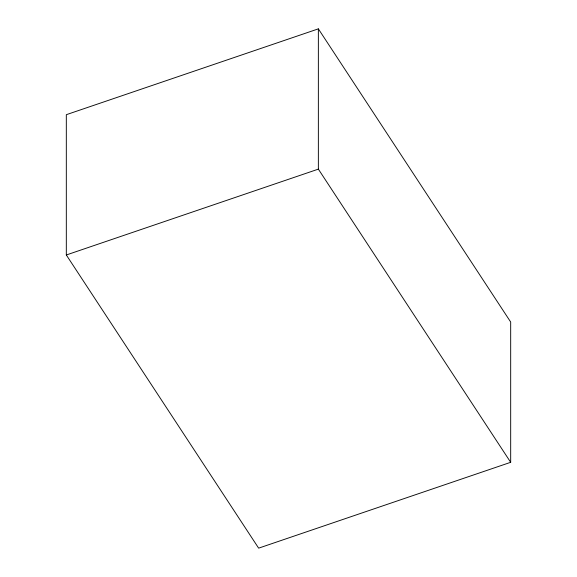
<?xml version="1.0" encoding="UTF-8"?>
<svg xmlns="http://www.w3.org/2000/svg" width="577" height="577" viewBox="0 0 577 577"><rect width="100%" height="100%" fill="white"/><g stroke="black" fill="none" stroke-linecap="round" stroke-linejoin="round"><path stroke-width="0.87" d="M318.36 28.85L66.319 114.693L66.319 254.984L258.64 548.15L510.681 462.307L510.681 322.016L318.36 28.85L318.36 169.133L510.681 462.307M66.319 254.984L318.36 169.133"/></g></svg>
